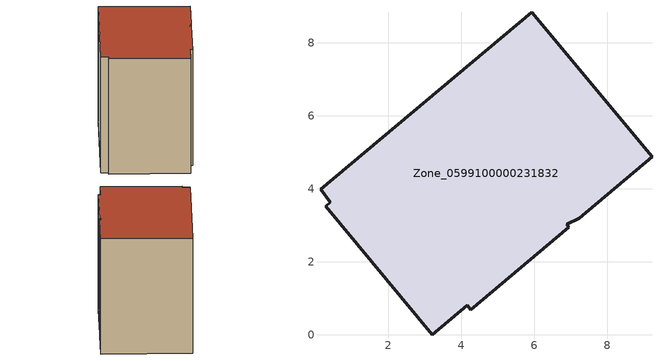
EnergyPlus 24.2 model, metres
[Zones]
Zone_0599100000231832
 floor ground (C_G): 4.26,0.68 4.17,0.81 3.21,0 0.29,3.52 0.41,3.63 0.15,3.98 5.94,8.84 9.23,4.88 7.24,3.19 6.89,3.03 6.95,2.95 z0
 wall outside (C_F): 4.17,0.81 4.26,0.68 6.95,2.95 6.89,3.03 7.24,3.19 9.23,4.88 5.94,8.84 0.15,3.98 0.41,3.63 0.29,3.52 3.21,0 4.17,0.81 z0:6.96
 roof outside (C_R): 7.24,3.19 9.23,4.88 5.94,8.84 0.15,3.98 0.41,3.63 0.29,3.52 3.21,0 4.17,0.81 4.26,0.68 6.95,2.95 6.89,3.03 z6.96
[BUILDING]
Pand.0599100000231832: North Axis=0; Terrain=City; Loads Convergence Tolerance Value=0.04; Temperature Convergence Tolerance Value=0.4; Solar Distribution=FullExterior; Maximum Number of Warmup Days=25; Minimum Number of Warmup Days=1
[Site:Location]
Rotterdam.The.Hague.AP_ZH_NLD Design_Conditions: Latitude=51.96; Longitude=4.45; Time Zone=1; Elevation=-4.5
[SITE:GROUNDTEMPERATURE:BUILDINGSURFACE]
18, 18, 18, 18, 18, 18, 18, 18, 18, 18, 18, 18
[MATERIAL] Thermal Absorptance=0.9; Solar Absorptance=0.7; Visible Absorptance=0.7
Name | Roughness | Thickness | Conductivity | Density | Specific Heat
G.TC.1946 | MediumSmooth | 0.15 | 1 | 540 | 1210
F.TC.1946 | Rough | 0.3 | 0.857143 | 1920 | 840
R.TC.1946 | MediumRough | 0.2 | 0.909091 | 1500 | 1000
[CONSTRUCTION]
C_G: G.TC.1946
C_F: F.TC.1946
C_R: R.TC.1946
[ZONE]
Zone_0599100000231832: Type=1; Multiplier=1; Ceiling Height=Autocalculate; Volume=Autocalculate; Floor Area=autocalculate; Part of Total Floor Area=Yes
[ZONEINFILTRATION:DESIGNFLOWRATE]
Infil_Zone_0599100000231832: Zone or ZoneList or Space or SpaceList=Zone_0599100000231832; Schedule=AlwaysOn; Design Flow Rate Calculation Method=Flow/Area; Flow Rate per Floor Area=0.003; Constant Term Coefficient=1; Temperature Term Coefficient=0; Velocity Term Coefficient=0; Velocity Squared Term Coefficient=0
[HVACTEMPLATE:ZONE:IDEALLOADSAIRSYSTEM]
Zone_0599100000231832: Maximum Heating Supply Air Temperature=50; Minimum Cooling Supply Air Temperature=13; Maximum Heating Supply Air Humidity Ratio=0.0156; Minimum Cooling Supply Air Humidity Ratio=0.0077; Heating Limit=NoLimit; Cooling Limit=NoLimit; Dehumidification Control Type=ConstantSensibleHeatRatio; Cooling Sensible Heat Ratio=0.7; Dehumidification Setpoint=60; Humidification Control Type=None; Humidification Setpoint=30; Outdoor Air Method=None; Outdoor Air Flow Rate per Person=0.00944; Outdoor Air Flow Rate per Zone Floor Area=0; Outdoor Air Flow Rate per Zone=0; Demand Controlled Ventilation Type=None; Outdoor Air Economizer Type=NoEconomizer; Heat Recovery Type=None; Sensible Heat Recovery Effectiveness=0.7; Latent Heat Recovery Effectiveness=0.65
[ZONECONTROL:THERMOSTAT]
ThermostatControl_Zone_0599100000231832: Zone or ZoneList=Zone_0599100000231832; Control Type Schedule=DualSetpointControlType; Control 1=Thermostat_Zone_0599100000231832; Temperature Difference Between Cutout And Setpoint=0
[THERMOSTATSETPOINT:DUALSETPOINT]
Thermostat_Zone_0599100000231832: Heating Setpoint Temperature Schedule=HeatingSetpoint_Zone_0599100000231832; Cooling Setpoint Temperature Schedule=CoolingSetpoint_Zone_0599100000231832
[SCHEDULE:COMPACT]
HeatingSetpoint_Zone_0599100000231832: Through: 12/31, For: AllDays, Until: 24:00, 21
CoolingSetpoint_Zone_0599100000231832: Through: 12/31, For: AllDays, Until: 24:00, 24
DualSetpointControlType: Through: 12/31, For: AllDays, Until: 24:00, 4
AlwaysOn: Through: 12/31, For: AllDays, Until: 24:00, 1
